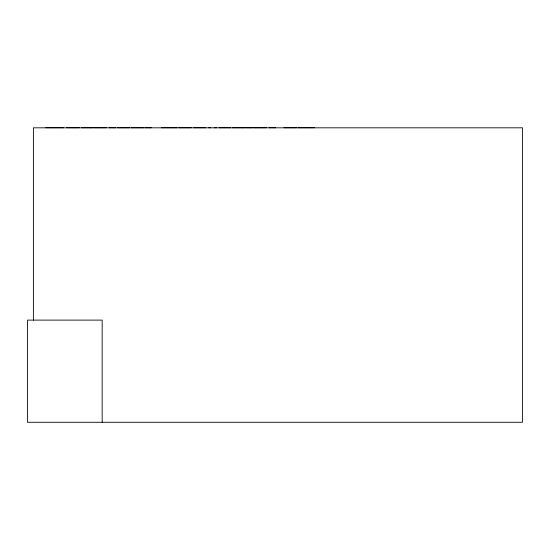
<?xml version="1.0" encoding="UTF-8"?>
<svg xmlns="http://www.w3.org/2000/svg" width="550" height="550" viewBox="0 0 550 550"><rect width="100%" height="100%" fill="white"/><g stroke="black" fill="none" stroke-linecap="round" stroke-linejoin="round"><path stroke-width="0.82" d="M45.87 127.717L63.697 127.717M66.598 127.717L79.42 127.717M81.599 127.717L92.84 127.717M93.851 127.717L106.233 127.717M109.093 127.717L115.686 127.717M117.487 127.717L129.422 127.717M131.154 127.717L143.791 127.717M145.118 127.717L151.422 127.717M161.514 127.717L176.956 127.717M178.867 127.717L191.249 127.717M193.868 127.717L205.81 127.717M208.532 127.717L210.808 127.717M214.225 127.717L216.542 127.717M219.065 127.717L230.67 127.717M232.313 127.717L245.142 127.717M245.988 127.717L252.292 127.717M253.646 127.717L266.282 127.717M269.053 127.717L275.646 127.717M283.965 127.717L296.498 127.717M298.107 127.717L314.435 127.717M102.169 422.283L102.169 320.107L27.5 320.107L27.5 422.283L522.5 422.283L522.5 127.82L33.392 127.82L33.392 320.121"/></g></svg>
